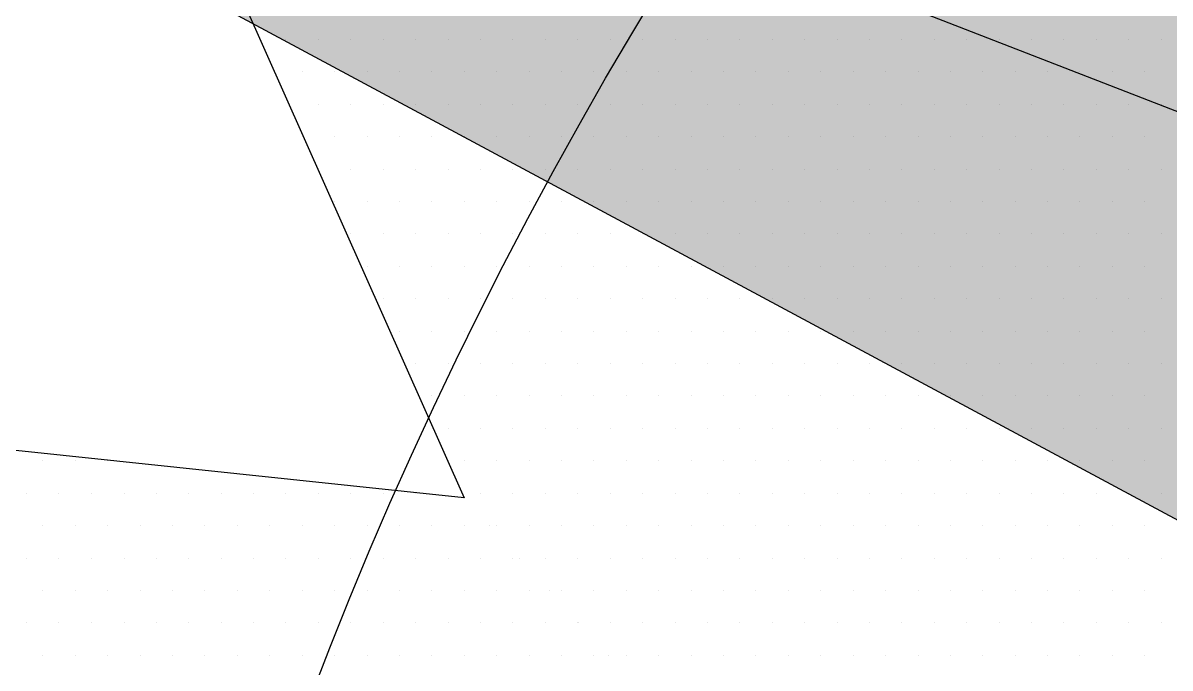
# Model space of a CAD drawing. Header units: metres. Extents: x 9606 to 9900, y 4805 to 4952.
# Drawn here: x 9830.8874 to 9831.277, y 4846.3238 to 4846.5428 of the extents above; entities that cross this region are included whole.
import ezdxf

# ---------------------------------------------------------------- set-up
doc = ezdxf.new("R2010")
doc.units = ezdxf.units.M
doc.header["$LTSCALE"] = 2
doc.linetypes.add('CACHEX2', pattern=[0.75, 0.5, -0.25])
for name, color, linetype in [('CARTOUCHE', 7, 'Continuous'), ('LOGO', 4, 'Continuous'), ('rosace', 7, 'Continuous')]:
    doc.layers.add(name, color=color, linetype=linetype)

# ---------------------------------------------------------------- blocks, each defined once
blk = doc.blocks.new('A$C715108E3')
at = {"layer": 'LOGO', "color": 131}
for p, q in [((-19.4055, -8.5607), (-19.4055, -8.5607)), ((-19.3313, -8.5607), (-19.3313, -8.5607)), ((-19.2395, -8.5607), (-19.2395, -8.5607)), ((-19.1476, -8.5607), (-19.1476, -8.5607)), ((-19.0562, -8.5607), (-19.0562, -8.5607)), ((-18.9643, -8.5607), (-18.9643, -8.5607)), ((-18.8723, -8.5607), (-18.8723, -8.5607)), ((-18.7812, -8.5607), (-18.7812, -8.5607)), ((-18.689, -8.5607), (-18.689, -8.5607)), ((-18.5974, -8.5607), (-18.5974, -8.5607)), ((-18.5056, -8.5607), (-18.5056, -8.5607)), ((-18.4141, -8.5607), (-18.4141, -8.5607)), ((-18.3223, -8.5607), (-18.3223, -8.5607)), ((-18.2302, -8.5607), (-18.2302, -8.5607)), ((-18.139, -8.5607), (-18.139, -8.5607)), ((-18.047, -8.5607), (-18.047, -8.5607)), ((-17.9549, -8.5607), (-17.9549, -8.5607)), ((-17.8637, -8.5607), (-17.8637, -8.5607)), ((-17.7716, -8.5607), (-17.7716, -8.5607)), ((-17.6798, -8.5607), (-17.6798, -8.5607)), ((-17.588, -8.5607), (-17.588, -8.5607)), ((-17.4965, -8.5607), (-17.4965, -8.5607)), ((-17.4047, -8.5607), (-17.4047, -8.5607)), ((-17.3129, -8.5607), (-17.3129, -8.5607)), ((-17.2214, -8.5607), (-17.2214, -8.5607)), ((-17.1296, -8.5607), (-17.1296, -8.5607)), ((-17.0377, -8.5607), (-17.0377, -8.5607)), ((-16.9463, -8.5607), (-16.9463, -8.5607)), ((-16.8544, -8.5607), (-16.8544, -8.5607)), ((-19.3639, -8.6529), (-19.3639, -8.6529)), ((-19.2852, -8.6529), (-19.2852, -8.6529)), ((-19.1941, -8.6529), (-19.1941, -8.6529)), ((-19.1019, -8.6529), (-19.1019, -8.6529)), ((-19.0101, -8.6529), (-19.0101, -8.6529)), ((-18.9188, -8.6529), (-18.9188, -8.6529)), ((-18.8268, -8.6529), (-18.8268, -8.6529)), ((-18.7349, -8.6529), (-18.7349, -8.6529)), ((-18.6431, -8.6529), (-18.6431, -8.6529)), ((-18.5515, -8.6529), (-18.5515, -8.6529)), ((-18.4598, -8.6529), (-18.4598, -8.6529)), ((-18.3678, -8.6529), (-18.3678, -8.6529)), ((-18.2765, -8.6529), (-18.2765, -8.6529)), ((-18.1845, -8.6529), (-18.1845, -8.6529)), ((-18.0925, -8.6529), (-18.0925, -8.6529)), ((-18.0012, -8.6529), (-18.0012, -8.6529)), ((-17.9092, -8.6529), (-17.9092, -8.6529)), ((-17.8174, -8.6529), (-17.8174, -8.6529)), ((-17.7263, -8.6529), (-17.7263, -8.6529)), ((-17.6341, -8.6529), (-17.6341, -8.6529)), ((-17.5424, -8.6529), (-17.5424, -8.6529)), ((-17.4504, -8.6529), (-17.4504, -8.6529)), ((-17.3591, -8.6529), (-17.3591, -8.6529)), ((-17.2671, -8.6529), (-17.2671, -8.6529)), ((-17.1753, -8.6529), (-17.1753, -8.6529)), ((-17.0842, -8.6529), (-17.0842, -8.6529)), ((-16.992, -8.6529), (-16.992, -8.6529)), ((-16.9002, -8.6529), (-16.9002, -8.6529)), ((-19.3231, -8.7445), (-19.3231, -8.7445)), ((-19.2395, -8.7445), (-19.2395, -8.7445)), ((-19.1476, -8.7445), (-19.1476, -8.7445)), ((-19.0562, -8.7445), (-19.0562, -8.7445)), ((-18.9643, -8.7445), (-18.9643, -8.7445)), ((-18.8723, -8.7445), (-18.8723, -8.7445)), ((-18.7812, -8.7445), (-18.7812, -8.7445)), ((-18.689, -8.7445), (-18.689, -8.7445)), ((-18.5974, -8.7445), (-18.5974, -8.7445)), ((-18.5056, -8.7445), (-18.5056, -8.7445)), ((-18.4141, -8.7445), (-18.4141, -8.7445)), ((-18.3223, -8.7445), (-18.3223, -8.7445)), ((-18.2302, -8.7445), (-18.2302, -8.7445)), ((-18.139, -8.7445), (-18.139, -8.7445)), ((-18.047, -8.7445), (-18.047, -8.7445)), ((-17.9549, -8.7445), (-17.9549, -8.7445)), ((-17.8637, -8.7445), (-17.8637, -8.7445)), ((-17.7716, -8.7445), (-17.7716, -8.7445)), ((-17.6798, -8.7445), (-17.6798, -8.7445)), ((-17.588, -8.7445), (-17.588, -8.7445)), ((-17.4965, -8.7445), (-17.4965, -8.7445)), ((-17.4047, -8.7445), (-17.4047, -8.7445)), ((-17.3129, -8.7445), (-17.3129, -8.7445)), ((-17.2214, -8.7445), (-17.2214, -8.7445)), ((-17.1296, -8.7445), (-17.1296, -8.7445)), ((-17.0377, -8.7445), (-17.0377, -8.7445)), ((-16.9463, -8.7445), (-16.9463, -8.7445)), ((-16.8544, -8.7445), (-16.8544, -8.7445)), ((-19.2826, -8.8356), (-19.2826, -8.8356)), ((-19.1941, -8.8356), (-19.1941, -8.8356)), ((-19.1019, -8.8356), (-19.1019, -8.8356)), ((-19.0101, -8.8356), (-19.0101, -8.8356)), ((-18.9188, -8.8356), (-18.9188, -8.8356)), ((-18.8268, -8.8356), (-18.8268, -8.8356)), ((-18.7349, -8.8356), (-18.7349, -8.8356)), ((-18.6431, -8.8356), (-18.6431, -8.8356)), ((-18.5515, -8.8356), (-18.5515, -8.8356)), ((-18.4598, -8.8356), (-18.4598, -8.8356)), ((-18.3678, -8.8356), (-18.3678, -8.8356)), ((-18.2765, -8.8356), (-18.2765, -8.8356)), ((-18.1845, -8.8356), (-18.1845, -8.8356)), ((-18.0925, -8.8356), (-18.0925, -8.8356)), ((-18.0012, -8.8356), (-18.0012, -8.8356)), ((-17.9092, -8.8356), (-17.9092, -8.8356)), ((-17.8174, -8.8356), (-17.8174, -8.8356)), ((-17.7263, -8.8356), (-17.7263, -8.8356)), ((-17.6341, -8.8356), (-17.6341, -8.8356)), ((-17.5424, -8.8356), (-17.5424, -8.8356)), ((-17.4504, -8.8356), (-17.4504, -8.8356)), ((-17.3591, -8.8356), (-17.3591, -8.8356)), ((-17.2671, -8.8356), (-17.2671, -8.8356)), ((-17.1753, -8.8356), (-17.1753, -8.8356)), ((-17.0842, -8.8356), (-17.0842, -8.8356)), ((-16.992, -8.8356), (-16.992, -8.8356)), ((-16.9002, -8.8356), (-16.9002, -8.8356)), ((-19.2417, -8.9282), (-19.2417, -8.9282)), ((-19.2395, -8.9282), (-19.2395, -8.9282)), ((-19.1476, -8.9282), (-19.1476, -8.9282)), ((-19.0562, -8.9282), (-19.0562, -8.9282)), ((-18.9643, -8.9282), (-18.9643, -8.9282)), ((-18.8723, -8.9282), (-18.8723, -8.9282)), ((-18.7812, -8.9282), (-18.7812, -8.9282)), ((-18.689, -8.9282), (-18.689, -8.9282)), ((-18.5974, -8.9282), (-18.5974, -8.9282)), ((-18.5056, -8.9282), (-18.5056, -8.9282)), ((-18.4141, -8.9282), (-18.4141, -8.9282)), ((-18.3223, -8.9282), (-18.3223, -8.9282)), ((-18.2302, -8.9282), (-18.2302, -8.9282)), ((-18.139, -8.9282), (-18.139, -8.9282)), ((-18.047, -8.9282), (-18.047, -8.9282)), ((-17.9549, -8.9282), (-17.9549, -8.9282)), ((-17.8637, -8.9282), (-17.8637, -8.9282)), ((-17.7716, -8.9282), (-17.7716, -8.9282)), ((-17.6798, -8.9282), (-17.6798, -8.9282)), ((-17.588, -8.9282), (-17.588, -8.9282)), ((-17.4965, -8.9282), (-17.4965, -8.9282)), ((-17.4047, -8.9282), (-17.4047, -8.9282)), ((-17.3129, -8.9282), (-17.3129, -8.9282)), ((-17.2214, -8.9282), (-17.2214, -8.9282)), ((-17.1296, -8.9282), (-17.1296, -8.9282)), ((-17.0377, -8.9282), (-17.0377, -8.9282)), ((-16.9463, -8.9282), (-16.9463, -8.9282)), ((-16.8544, -8.9282), (-16.8544, -8.9282)), ((-19.2009, -9.0196), (-19.2009, -9.0196)), ((-19.1941, -9.0196), (-19.1941, -9.0196)), ((-19.1019, -9.0196), (-19.1019, -9.0196)), ((-19.0101, -9.0196), (-19.0101, -9.0196)), ((-18.9188, -9.0196), (-18.9188, -9.0196)), ((-18.8268, -9.0196), (-18.8268, -9.0196)), ((-18.7349, -9.0196), (-18.7349, -9.0196)), ((-18.6431, -9.0196), (-18.6431, -9.0196)), ((-18.5515, -9.0196), (-18.5515, -9.0196)), ((-18.4598, -9.0196), (-18.4598, -9.0196)), ((-18.3678, -9.0196), (-18.3678, -9.0196)), ((-18.2765, -9.0196), (-18.2765, -9.0196)), ((-18.1845, -9.0196), (-18.1845, -9.0196)), ((-18.0925, -9.0196), (-18.0925, -9.0196)), ((-18.0012, -9.0196), (-18.0012, -9.0196)), ((-17.9092, -9.0196), (-17.9092, -9.0196)), ((-17.8174, -9.0196), (-17.8174, -9.0196)), ((-17.7263, -9.0196), (-17.7263, -9.0196)), ((-17.6341, -9.0196), (-17.6341, -9.0196)), ((-17.5424, -9.0196), (-17.5424, -9.0196)), ((-17.4504, -9.0196), (-17.4504, -9.0196)), ((-17.3591, -9.0196), (-17.3591, -9.0196)), ((-17.2671, -9.0196), (-17.2671, -9.0196)), ((-17.1753, -9.0196), (-17.1753, -9.0196)), ((-17.0842, -9.0196), (-17.0842, -9.0196)), ((-16.992, -9.0196), (-16.992, -9.0196)), ((-16.9002, -9.0196), (-16.9002, -9.0196)), ((-19.1596, -9.1109), (-19.1596, -9.1109)), ((-19.1476, -9.1109), (-19.1476, -9.1109)), ((-19.0562, -9.1109), (-19.0562, -9.1109)), ((-18.9643, -9.1109), (-18.9643, -9.1109)), ((-18.8723, -9.1109), (-18.8723, -9.1109)), ((-18.7812, -9.1109), (-18.7812, -9.1109)), ((-18.689, -9.1109), (-18.689, -9.1109)), ((-18.5974, -9.1109), (-18.5974, -9.1109)), ((-18.5056, -9.1109), (-18.5056, -9.1109)), ((-18.4141, -9.1109), (-18.4141, -9.1109)), ((-18.3223, -9.1109), (-18.3223, -9.1109)), ((-18.2302, -9.1109), (-18.2302, -9.1109)), ((-18.139, -9.1109), (-18.139, -9.1109)), ((-18.047, -9.1109), (-18.047, -9.1109)), ((-17.9549, -9.1109), (-17.9549, -9.1109)), ((-17.8637, -9.1109), (-17.8637, -9.1109)), ((-17.7716, -9.1109), (-17.7716, -9.1109)), ((-17.6798, -9.1109), (-17.6798, -9.1109)), ((-17.588, -9.1109), (-17.588, -9.1109)), ((-17.4965, -9.1109), (-17.4965, -9.1109)), ((-17.4047, -9.1109), (-17.4047, -9.1109)), ((-17.3129, -9.1109), (-17.3129, -9.1109)), ((-17.2214, -9.1109), (-17.2214, -9.1109)), ((-17.1296, -9.1109), (-17.1296, -9.1109)), ((-17.0377, -9.1109), (-17.0377, -9.1109)), ((-16.9463, -9.1109), (-16.9463, -9.1109)), ((-16.8544, -9.1109), (-16.8544, -9.1109)), ((-19.1188, -9.2033), (-19.1188, -9.2033)), ((-19.1019, -9.2033), (-19.1019, -9.2033)), ((-19.0101, -9.2033), (-19.0101, -9.2033)), ((-18.9188, -9.2033), (-18.9188, -9.2033)), ((-18.8268, -9.2033), (-18.8268, -9.2033)), ((-18.7349, -9.2033), (-18.7349, -9.2033)), ((-18.6431, -9.2033), (-18.6431, -9.2033)), ((-18.5515, -9.2033), (-18.5515, -9.2033)), ((-18.4598, -9.2033), (-18.4598, -9.2033)), ((-18.3678, -9.2033), (-18.3678, -9.2033)), ((-18.2765, -9.2033), (-18.2765, -9.2033)), ((-18.1845, -9.2033), (-18.1845, -9.2033)), ((-18.0925, -9.2033), (-18.0925, -9.2033)), ((-18.0012, -9.2033), (-18.0012, -9.2033)), ((-17.9092, -9.2033), (-17.9092, -9.2033)), ((-17.8174, -9.2033), (-17.8174, -9.2033)), ((-17.7263, -9.2033), (-17.7263, -9.2033)), ((-17.6341, -9.2033), (-17.6341, -9.2033)), ((-17.5424, -9.2033), (-17.5424, -9.2033)), ((-17.4504, -9.2033), (-17.4504, -9.2033)), ((-17.3591, -9.2033), (-17.3591, -9.2033)), ((-17.2671, -9.2033), (-17.2671, -9.2033)), ((-17.1753, -9.2033), (-17.1753, -9.2033)), ((-17.0842, -9.2033), (-17.0842, -9.2033)), ((-16.992, -9.2033), (-16.992, -9.2033)), ((-16.9002, -9.2033), (-16.9002, -9.2033)), ((-19.0781, -9.2946), (-19.0781, -9.2946)), ((-19.0562, -9.2946), (-19.0562, -9.2946)), ((-18.9643, -9.2946), (-18.9643, -9.2946)), ((-18.8723, -9.2946), (-18.8723, -9.2946)), ((-18.7812, -9.2946), (-18.7812, -9.2946)), ((-18.689, -9.2946), (-18.689, -9.2946)), ((-18.5974, -9.2946), (-18.5974, -9.2946)), ((-18.5056, -9.2946), (-18.5056, -9.2946)), ((-18.4141, -9.2946), (-18.4141, -9.2946)), ((-18.3223, -9.2946), (-18.3223, -9.2946)), ((-18.2302, -9.2946), (-18.2302, -9.2946)), ((-18.139, -9.2946), (-18.139, -9.2946)), ((-18.047, -9.2946), (-18.047, -9.2946)), ((-17.9549, -9.2946), (-17.9549, -9.2946)), ((-17.8637, -9.2946), (-17.8637, -9.2946)), ((-17.7716, -9.2946), (-17.7716, -9.2946)), ((-17.6798, -9.2946), (-17.6798, -9.2946)), ((-17.588, -9.2946), (-17.588, -9.2946)), ((-17.4965, -9.2946), (-17.4965, -9.2946)), ((-17.4047, -9.2946), (-17.4047, -9.2946)), ((-17.3129, -9.2946), (-17.3129, -9.2946)), ((-17.2214, -9.2946), (-17.2214, -9.2946)), ((-17.1296, -9.2946), (-17.1296, -9.2946)), ((-17.0377, -9.2946), (-17.0377, -9.2946)), ((-16.9463, -9.2946), (-16.9463, -9.2946)), ((-16.8544, -9.2946), (-16.8544, -9.2946)), ((-19.0374, -9.387), (-19.0374, -9.387)), ((-19.0101, -9.387), (-19.0101, -9.387)), ((-18.9188, -9.387), (-18.9188, -9.387)), ((-18.8268, -9.387), (-18.8268, -9.387)), ((-18.7349, -9.387), (-18.7349, -9.387)), ((-18.6431, -9.387), (-18.6431, -9.387)), ((-18.5515, -9.387), (-18.5515, -9.387)), ((-18.4598, -9.387), (-18.4598, -9.387)), ((-18.3678, -9.387), (-18.3678, -9.387)), ((-18.2765, -9.387), (-18.2765, -9.387)), ((-18.1845, -9.387), (-18.1845, -9.387)), ((-18.0925, -9.387), (-18.0925, -9.387)), ((-18.0012, -9.387), (-18.0012, -9.387)), ((-17.9092, -9.387), (-17.9092, -9.387)), ((-17.8174, -9.387), (-17.8174, -9.387)), ((-17.7263, -9.387), (-17.7263, -9.387)), ((-17.6341, -9.387), (-17.6341, -9.387)), ((-17.5424, -9.387), (-17.5424, -9.387)), ((-17.4504, -9.387), (-17.4504, -9.387)), ((-17.3591, -9.387), (-17.3591, -9.387)), ((-17.2671, -9.387), (-17.2671, -9.387)), ((-17.1753, -9.387), (-17.1753, -9.387)), ((-17.0842, -9.387), (-17.0842, -9.387)), ((-16.992, -9.387), (-16.992, -9.387)), ((-16.9002, -9.387), (-16.9002, -9.387)), ((-18.9966, -9.4786), (-18.9966, -9.4786)), ((-18.9643, -9.4786), (-18.9643, -9.4786)), ((-18.8723, -9.4786), (-18.8723, -9.4786)), ((-18.7812, -9.4786), (-18.7812, -9.4786)), ((-18.689, -9.4786), (-18.689, -9.4786)), ((-18.5974, -9.4786), (-18.5974, -9.4786)), ((-18.5056, -9.4786), (-18.5056, -9.4786)), ((-18.4141, -9.4786), (-18.4141, -9.4786)), ((-18.3223, -9.4786), (-18.3223, -9.4786)), ((-18.2302, -9.4786), (-18.2302, -9.4786)), ((-18.139, -9.4786), (-18.139, -9.4786)), ((-18.047, -9.4786), (-18.047, -9.4786)), ((-17.9549, -9.4786), (-17.9549, -9.4786)), ((-17.8637, -9.4786), (-17.8637, -9.4786)), ((-17.7716, -9.4786), (-17.7716, -9.4786)), ((-17.6798, -9.4786), (-17.6798, -9.4786)), ((-17.588, -9.4786), (-17.588, -9.4786)), ((-17.4965, -9.4786), (-17.4965, -9.4786)), ((-17.4047, -9.4786), (-17.4047, -9.4786)), ((-17.3129, -9.4786), (-17.3129, -9.4786)), ((-17.2214, -9.4786), (-17.2214, -9.4786)), ((-17.1296, -9.4786), (-17.1296, -9.4786)), ((-17.0377, -9.4786), (-17.0377, -9.4786)), ((-16.9463, -9.4786), (-16.9463, -9.4786)), ((-16.8544, -9.4786), (-16.8544, -9.4786)), ((-18.9553, -9.5697), (-18.9553, -9.5697)), ((-18.9188, -9.5697), (-18.9188, -9.5697)), ((-18.8268, -9.5697), (-18.8268, -9.5697)), ((-18.7349, -9.5697), (-18.7349, -9.5697)), ((-18.6431, -9.5697), (-18.6431, -9.5697)), ((-18.5515, -9.5697), (-18.5515, -9.5697)), ((-18.4598, -9.5697), (-18.4598, -9.5697)), ((-18.3678, -9.5697), (-18.3678, -9.5697)), ((-18.2765, -9.5697), (-18.2765, -9.5697)), ((-18.1845, -9.5697), (-18.1845, -9.5697)), ((-18.0925, -9.5697), (-18.0925, -9.5697)), ((-18.0012, -9.5697), (-18.0012, -9.5697)), ((-17.9092, -9.5697), (-17.9092, -9.5697)), ((-17.8174, -9.5697), (-17.8174, -9.5697)), ((-17.7263, -9.5697), (-17.7263, -9.5697)), ((-17.6341, -9.5697), (-17.6341, -9.5697)), ((-17.5424, -9.5697), (-17.5424, -9.5697)), ((-17.4504, -9.5697), (-17.4504, -9.5697)), ((-17.3591, -9.5697), (-17.3591, -9.5697)), ((-17.2671, -9.5697), (-17.2671, -9.5697)), ((-17.1753, -9.5697), (-17.1753, -9.5697)), ((-17.0842, -9.5697), (-17.0842, -9.5697)), ((-16.992, -9.5697), (-16.992, -9.5697)), ((-16.9002, -9.5697), (-16.9002, -9.5697)), ((-18.9145, -9.6623), (-18.9145, -9.6623)), ((-18.8723, -9.6623), (-18.8723, -9.6623)), ((-18.7812, -9.6623), (-18.7812, -9.6623)), ((-18.689, -9.6623), (-18.689, -9.6623)), ((-18.5974, -9.6623), (-18.5974, -9.6623)), ((-18.5056, -9.6623), (-18.5056, -9.6623)), ((-18.4141, -9.6623), (-18.4141, -9.6623)), ((-18.3223, -9.6623), (-18.3223, -9.6623)), ((-18.2302, -9.6623), (-18.2302, -9.6623)), ((-18.139, -9.6623), (-18.139, -9.6623)), ((-18.047, -9.6623), (-18.047, -9.6623)), ((-17.9549, -9.6623), (-17.9549, -9.6623)), ((-17.8637, -9.6623), (-17.8637, -9.6623)), ((-17.7716, -9.6623), (-17.7716, -9.6623)), ((-17.6798, -9.6623), (-17.6798, -9.6623)), ((-17.588, -9.6623), (-17.588, -9.6623)), ((-17.4965, -9.6623), (-17.4965, -9.6623)), ((-17.4047, -9.6623), (-17.4047, -9.6623)), ((-17.3129, -9.6623), (-17.3129, -9.6623)), ((-17.2214, -9.6623), (-17.2214, -9.6623)), ((-17.1296, -9.6623), (-17.1296, -9.6623)), ((-17.0377, -9.6623), (-17.0377, -9.6623)), ((-16.9463, -9.6623), (-16.9463, -9.6623)), ((-16.8544, -9.6623), (-16.8544, -9.6623)), ((-20.0195, -9.7535), (-20.0195, -9.7535)), ((-19.9275, -9.7535), (-19.9275, -9.7535)), ((-19.8354, -9.7535), (-19.8354, -9.7535)), ((-18.8736, -9.7535), (-18.8736, -9.7535)), ((-18.8268, -9.7535), (-18.8268, -9.7535)), ((-18.7349, -9.7535), (-18.7349, -9.7535)), ((-18.6431, -9.7535), (-18.6431, -9.7535)), ((-18.5515, -9.7535), (-18.5515, -9.7535)), ((-18.4598, -9.7535), (-18.4598, -9.7535)), ((-18.3678, -9.7535), (-18.3678, -9.7535)), ((-18.2765, -9.7535), (-18.2765, -9.7535)), ((-18.1845, -9.7535), (-18.1845, -9.7535)), ((-18.0925, -9.7535), (-18.0925, -9.7535)), ((-18.0012, -9.7535), (-18.0012, -9.7535)), ((-17.9092, -9.7535), (-17.9092, -9.7535)), ((-17.8174, -9.7535), (-17.8174, -9.7535)), ((-17.7263, -9.7535), (-17.7263, -9.7535)), ((-17.6341, -9.7535), (-17.6341, -9.7535)), ((-17.5424, -9.7535), (-17.5424, -9.7535)), ((-17.4504, -9.7535), (-17.4504, -9.7535)), ((-17.3591, -9.7535), (-17.3591, -9.7535)), ((-17.2671, -9.7535), (-17.2671, -9.7535)), ((-17.1753, -9.7535), (-17.1753, -9.7535)), ((-17.0842, -9.7535), (-17.0842, -9.7535)), ((-16.992, -9.7535), (-16.992, -9.7535)), ((-16.9002, -9.7535), (-16.9002, -9.7535)), ((-20.065, -9.8448), (-20.065, -9.8448)), ((-19.9737, -9.8448), (-19.9737, -9.8448)), ((-19.8817, -9.8448), (-19.8817, -9.8448)), ((-19.7897, -9.8448), (-19.7897, -9.8448)), ((-19.6979, -9.8448), (-19.6979, -9.8448)), ((-19.6068, -9.8448), (-19.6068, -9.8448)), ((-19.5146, -9.8448), (-19.5146, -9.8448)), ((-19.4228, -9.8448), (-19.4228, -9.8448)), ((-19.3317, -9.8448), (-19.3317, -9.8448)), ((-19.2397, -9.8448), (-19.2397, -9.8448)), ((-19.1476, -9.8448), (-19.1476, -9.8448)), ((-19.0564, -9.8448), (-19.0564, -9.8448)), ((-18.9643, -9.8448), (-18.9643, -9.8448)), ((-18.8328, -9.8452), (-18.8328, -9.8452)), ((-18.7812, -9.8452), (-18.7812, -9.8452)), ((-18.689, -9.8452), (-18.689, -9.8452)), ((-18.5974, -9.8452), (-18.5974, -9.8452)), ((-18.5056, -9.8452), (-18.5056, -9.8452)), ((-18.4141, -9.8452), (-18.4141, -9.8452)), ((-18.3223, -9.8452), (-18.3223, -9.8452)), ((-18.2302, -9.8452), (-18.2302, -9.8452)), ((-18.139, -9.8452), (-18.139, -9.8452)), ((-18.047, -9.8452), (-18.047, -9.8452)), ((-17.9549, -9.8452), (-17.9549, -9.8452)), ((-17.8637, -9.8452), (-17.8637, -9.8452)), ((-17.7716, -9.8452), (-17.7716, -9.8452)), ((-17.6798, -9.8452), (-17.6798, -9.8452)), ((-17.588, -9.8452), (-17.588, -9.8452)), ((-17.4965, -9.8452), (-17.4965, -9.8452)), ((-17.4047, -9.8452), (-17.4047, -9.8452)), ((-17.3129, -9.8452), (-17.3129, -9.8452)), ((-17.2214, -9.8452), (-17.2214, -9.8452)), ((-17.1296, -9.8452), (-17.1296, -9.8452)), ((-17.0377, -9.8452), (-17.0377, -9.8452)), ((-16.9463, -9.8452), (-16.9463, -9.8452)), ((-16.8544, -9.8452), (-16.8544, -9.8452)), ((-20.0195, -9.9374), (-20.0195, -9.9374)), ((-19.9275, -9.9374), (-19.9275, -9.9374)), ((-19.8354, -9.9374), (-19.8354, -9.9374)), ((-19.7444, -9.9374), (-19.7444, -9.9374)), ((-19.6525, -9.9374), (-19.6525, -9.9374)), ((-19.5605, -9.9374), (-19.5605, -9.9374)), ((-19.4689, -9.9374), (-19.4689, -9.9374)), ((-19.377, -9.9374), (-19.377, -9.9374)), ((-19.2852, -9.9374), (-19.2852, -9.9374)), ((-19.1939, -9.9374), (-19.1939, -9.9374)), ((-19.1019, -9.9374), (-19.1019, -9.9374)), ((-19.0099, -9.9374), (-19.0099, -9.9374)), ((-18.9186, -9.9374), (-18.9186, -9.9374)), ((-18.8268, -9.9374), (-18.8268, -9.9374)), ((-18.7544, -9.9374), (-18.7544, -9.9374)), ((-18.7349, -9.9374), (-18.7349, -9.9374)), ((-18.6431, -9.9374), (-18.6431, -9.9374)), ((-18.5515, -9.9374), (-18.5515, -9.9374)), ((-18.4598, -9.9374), (-18.4598, -9.9374)), ((-18.3678, -9.9374), (-18.3678, -9.9374)), ((-18.2765, -9.9374), (-18.2765, -9.9374)), ((-18.1845, -9.9374), (-18.1845, -9.9374)), ((-18.0925, -9.9374), (-18.0925, -9.9374)), ((-18.0012, -9.9374), (-18.0012, -9.9374)), ((-17.9092, -9.9374), (-17.9092, -9.9374)), ((-17.8174, -9.9374), (-17.8174, -9.9374)), ((-17.7263, -9.9374), (-17.7263, -9.9374)), ((-17.6341, -9.9374), (-17.6341, -9.9374)), ((-17.5424, -9.9374), (-17.5424, -9.9374)), ((-17.4504, -9.9374), (-17.4504, -9.9374)), ((-17.3591, -9.9374), (-17.3591, -9.9374)), ((-17.2671, -9.9374), (-17.2671, -9.9374)), ((-17.1753, -9.9374), (-17.1753, -9.9374)), ((-17.0842, -9.9374), (-17.0842, -9.9374)), ((-16.992, -9.9374), (-16.992, -9.9374)), ((-16.9002, -9.9374), (-16.9002, -9.9374)), ((-20.065, -10.0289), (-20.065, -10.0289)), ((-19.9737, -10.0289), (-19.9737, -10.0289)), ((-19.8817, -10.0289), (-19.8817, -10.0289)), ((-19.7897, -10.0289), (-19.7897, -10.0289)), ((-19.6979, -10.0289), (-19.6979, -10.0289)), ((-19.6068, -10.0289), (-19.6068, -10.0289)), ((-19.5146, -10.0289), (-19.5146, -10.0289)), ((-19.4228, -10.0289), (-19.4228, -10.0289)), ((-19.3317, -10.0289), (-19.3317, -10.0289)), ((-19.2397, -10.0289), (-19.2397, -10.0289)), ((-19.1476, -10.0289), (-19.1476, -10.0289)), ((-19.0564, -10.0289), (-19.0564, -10.0289)), ((-18.9643, -10.0289), (-18.9643, -10.0289)), ((-18.8725, -10.0289), (-18.8725, -10.0289)), ((-18.7811, -10.0289), (-18.7811, -10.0289)), ((-18.689, -10.0289), (-18.689, -10.0289)), ((-18.6707, -10.0289), (-18.6707, -10.0289)), ((-18.5974, -10.0289), (-18.5974, -10.0289)), ((-18.5056, -10.0289), (-18.5056, -10.0289)), ((-18.4141, -10.0289), (-18.4141, -10.0289)), ((-18.3223, -10.0289), (-18.3223, -10.0289)), ((-18.2302, -10.0289), (-18.2302, -10.0289)), ((-18.139, -10.0289), (-18.139, -10.0289)), ((-18.047, -10.0289), (-18.047, -10.0289)), ((-17.9549, -10.0289), (-17.9549, -10.0289)), ((-17.8637, -10.0289), (-17.8637, -10.0289)), ((-17.7716, -10.0289), (-17.7716, -10.0289)), ((-17.6798, -10.0289), (-17.6798, -10.0289)), ((-17.588, -10.0289), (-17.588, -10.0289)), ((-17.4965, -10.0289), (-17.4965, -10.0289)), ((-17.4047, -10.0289), (-17.4047, -10.0289)), ((-17.3129, -10.0289), (-17.3129, -10.0289)), ((-17.2214, -10.0289), (-17.2214, -10.0289)), ((-17.1296, -10.0289), (-17.1296, -10.0289)), ((-17.0377, -10.0289), (-17.0377, -10.0289)), ((-16.9463, -10.0289), (-16.9463, -10.0289)), ((-16.8544, -10.0289), (-16.8544, -10.0289)), ((-20.0195, -10.1201), (-20.0195, -10.1201)), ((-19.9275, -10.1201), (-19.9275, -10.1201)), ((-19.8354, -10.1201), (-19.8354, -10.1201)), ((-19.7444, -10.1201), (-19.7444, -10.1201)), ((-19.6525, -10.1201), (-19.6525, -10.1201)), ((-19.5605, -10.1201), (-19.5605, -10.1201)), ((-19.4689, -10.1201), (-19.4689, -10.1201)), ((-19.377, -10.1201), (-19.377, -10.1201)), ((-19.2852, -10.1201), (-19.2852, -10.1201)), ((-19.1939, -10.1201), (-19.1939, -10.1201)), ((-19.1019, -10.1201), (-19.1019, -10.1201)), ((-19.0099, -10.1201), (-19.0099, -10.1201)), ((-18.9186, -10.1201), (-18.9186, -10.1201)), ((-18.8268, -10.1201), (-18.8268, -10.1201)), ((-18.7349, -10.1201), (-18.7349, -10.1201)), ((-18.6429, -10.1201), (-18.6429, -10.1201)), ((-18.5865, -10.1203), (-18.5865, -10.1203)), ((-18.5515, -10.1203), (-18.5515, -10.1203)), ((-18.4598, -10.1203), (-18.4598, -10.1203)), ((-18.3678, -10.1203), (-18.3678, -10.1203)), ((-18.2765, -10.1203), (-18.2765, -10.1203)), ((-18.1845, -10.1203), (-18.1845, -10.1203)), ((-18.0925, -10.1203), (-18.0925, -10.1203)), ((-18.0012, -10.1203), (-18.0012, -10.1203)), ((-17.9092, -10.1203), (-17.9092, -10.1203)), ((-17.8174, -10.1203), (-17.8174, -10.1203)), ((-17.7263, -10.1203), (-17.7263, -10.1203)), ((-17.6341, -10.1203), (-17.6341, -10.1203)), ((-17.5424, -10.1203), (-17.5424, -10.1203)), ((-17.4504, -10.1203), (-17.4504, -10.1203)), ((-17.3591, -10.1203), (-17.3591, -10.1203)), ((-17.2671, -10.1203), (-17.2671, -10.1203)), ((-17.1753, -10.1203), (-17.1753, -10.1203)), ((-17.0842, -10.1203), (-17.0842, -10.1203)), ((-16.992, -10.1203), (-16.992, -10.1203)), ((-16.9002, -10.1203), (-16.9002, -10.1203)), ((-20.065, -10.2125), (-20.065, -10.2125)), ((-19.9737, -10.2125), (-19.9737, -10.2125)), ((-19.8817, -10.2125), (-19.8817, -10.2125)), ((-19.7897, -10.2125), (-19.7897, -10.2125)), ((-19.6979, -10.2125), (-19.6979, -10.2125)), ((-19.6068, -10.2125), (-19.6068, -10.2125)), ((-19.5146, -10.2125), (-19.5146, -10.2125)), ((-19.4228, -10.2125), (-19.4228, -10.2125)), ((-19.3317, -10.2125), (-19.3317, -10.2125)), ((-19.2397, -10.2125), (-19.2397, -10.2125)), ((-19.1476, -10.2125), (-19.1476, -10.2125)), ((-19.0564, -10.2125), (-19.0564, -10.2125)), ((-18.9643, -10.2125), (-18.9643, -10.2125)), ((-18.8725, -10.2125), (-18.8725, -10.2125)), ((-18.7811, -10.2125), (-18.7811, -10.2125)), ((-18.689, -10.2125), (-18.689, -10.2125)), ((-18.5974, -10.2125), (-18.5974, -10.2125)), ((-18.5054, -10.2125), (-18.5054, -10.2125)), ((-18.5022, -10.2125), (-18.5022, -10.2125)), ((-18.4141, -10.2125), (-18.4141, -10.2125)), ((-18.3223, -10.2125), (-18.3223, -10.2125)), ((-18.2302, -10.2125), (-18.2302, -10.2125)), ((-18.139, -10.2125), (-18.139, -10.2125)), ((-18.047, -10.2125), (-18.047, -10.2125)), ((-17.9549, -10.2125), (-17.9549, -10.2125)), ((-17.8637, -10.2125), (-17.8637, -10.2125)), ((-17.7716, -10.2125), (-17.7716, -10.2125)), ((-17.6798, -10.2125), (-17.6798, -10.2125)), ((-17.588, -10.2125), (-17.588, -10.2125)), ((-17.4965, -10.2125), (-17.4965, -10.2125)), ((-17.4047, -10.2125), (-17.4047, -10.2125)), ((-17.3129, -10.2125), (-17.3129, -10.2125)), ((-17.2214, -10.2125), (-17.2214, -10.2125)), ((-17.1296, -10.2125), (-17.1296, -10.2125)), ((-17.0377, -10.2125), (-17.0377, -10.2125)), ((-16.9463, -10.2125), (-16.9463, -10.2125)), ((-16.8544, -10.2125), (-16.8544, -10.2125)), ((-20.0195, -10.304), (-20.0195, -10.304)), ((-19.9275, -10.304), (-19.9275, -10.304)), ((-19.8354, -10.304), (-19.8354, -10.304)), ((-19.7444, -10.304), (-19.7444, -10.304)), ((-19.6525, -10.304), (-19.6525, -10.304)), ((-19.5605, -10.304), (-19.5605, -10.304)), ((-19.4689, -10.304), (-19.4689, -10.304)), ((-19.377, -10.304), (-19.377, -10.304)), ((-19.2852, -10.304), (-19.2852, -10.304)), ((-19.1939, -10.304), (-19.1939, -10.304)), ((-19.1019, -10.304), (-19.1019, -10.304)), ((-19.0099, -10.304), (-19.0099, -10.304)), ((-18.9186, -10.304), (-18.9186, -10.304)), ((-18.8268, -10.304), (-18.8268, -10.304)), ((-18.7349, -10.304), (-18.7349, -10.304)), ((-18.6429, -10.304), (-18.6429, -10.304)), ((-18.5517, -10.304), (-18.5517, -10.304)), ((-18.4598, -10.304), (-18.4598, -10.304)), ((-18.4186, -10.304), (-18.4186, -10.304)), ((-18.3678, -10.304), (-18.3678, -10.304)), ((-18.2765, -10.304), (-18.2765, -10.304)), ((-18.1845, -10.304), (-18.1845, -10.304)), ((-18.0925, -10.304), (-18.0925, -10.304)), ((-18.0012, -10.304), (-18.0012, -10.304)), ((-17.9092, -10.304), (-17.9092, -10.304)), ((-17.8174, -10.304), (-17.8174, -10.304)), ((-17.7263, -10.304), (-17.7263, -10.304)), ((-17.6341, -10.304), (-17.6341, -10.304)), ((-17.5424, -10.304), (-17.5424, -10.304)), ((-17.4504, -10.304), (-17.4504, -10.304)), ((-17.3591, -10.304), (-17.3591, -10.304)), ((-17.2671, -10.304), (-17.2671, -10.304)), ((-17.1753, -10.304), (-17.1753, -10.304)), ((-17.0842, -10.304), (-17.0842, -10.304)), ((-16.992, -10.304), (-16.992, -10.304)), ((-16.9002, -10.304), (-16.9002, -10.304))]:
    blk.add_line(p, q, dxfattribs=at)
blk.add_lwpolyline([(-19.9715, -4.6917), (-20.3358, -5.3705), (-20.5244, -6.0493), (-18.8268, -9.8581), (-21.759, -9.5491), (-21.8471, -10.1027), (-21.9097, -10.8565), (-21.9352, -11.1957), (-19.0429, -11.5482), (-21.5982, -15.1374), (-21.3595, -15.879), (-21.1447, -16.5576), (-21.0193, -16.9601), (-20.5289, -16.3696), (-17.1333, -11.706), (-13.6302, -12.0681)], dxfattribs=at)
blk = doc.blocks.new('A$C581E6685')
at = {"layer": 'rosace'}
for color, points in [(40, [(-56.2481, 30.5655), (-39.8519, 24.2064), (-40.7961, 26.4076)]), (32, [(-39.8519, 24.2064), (-42.1559, 23.0023), (-56.2481, 30.5655)])]:
    blk.add_hatch(color=color, dxfattribs=at).paths.add_polyline_path(points)
at = {"layer": 'rosace', "color": 40}
blk.add_lwpolyline([(-56.2481, 30.5655), (-39.8519, 24.2064), (-40.7961, 26.4076)], close=True, dxfattribs=at)
at = {"layer": 'rosace', "color": 32}
blk.add_lwpolyline([(-39.8519, 24.2064), (-42.1559, 23.0023), (-56.2481, 30.5655)], close=True, dxfattribs=at)
at = {"layer": 'rosace', "color": 32, "linetype": 'CACHEX2', "ltscale": 1.5}
blk.add_ellipse((-38.0538, 23.8138), major_axis=(-19.0311, -3.534), ratio=0.590567, dxfattribs=at)
at = {"layer": 'rosace', "color": 32}
blk.add_ellipse((-37.6144, 23.8499), major_axis=(-13.5768, -4.2839), ratio=0.791971, dxfattribs=at)
at = {"layer": 'CARTOUCHE'}
blk.add_blockref('A$C715108E3', (-31.6739, 36.3189), dxfattribs=at)

msp = doc.modelspace()

# ---------------------------------------------------------------- linework, layer by layer
at = {"layer": 'CARTOUCHE'}
msp.add_rational_spline([(9829.64323, 4848.05468), (9829.64323, 4845.87645), (9829.64323, 4843.69822), (9829.64323, 4842.93022), (9830.41123, 4842.93022), (9839.51909, 4842.93022), (9848.62694, 4842.93022), (9849.39494, 4842.93022), (9849.39494, 4843.69822), (9849.39494, 4845.87645), (9849.39494, 4848.05468), (9849.39494, 4848.82268), (9848.62694, 4848.82268), (9839.51909, 4848.82268), (9830.41123, 4848.82268), (9829.64323, 4848.82268), (9829.64323, 4848.05468)], [1, 1, 1, 0.707106781187, 1, 1, 1, 0.707106781187, 1, 1, 1, 0.707106781187, 1, 1, 1, 0.707106781187, 1], degree=2, knots=[0, 0, 0, 1, 1, 2.570796, 2.570796, 3.570796, 3.570796, 5.141593, 5.141593, 6.141593, 6.141593, 7.712389, 7.712389, 8.712389, 8.712389, 10.283185, 10.283185, 10.283185], dxfattribs=at)

# ---------------------------------------------------------------- block references
at = {"layer": 'CARTOUCHE', "xscale": 0.12, "yscale": 0.12, "zscale": 0.12}
msp.add_blockref('A$C581E6685', (9837.09738, 4843.20633), dxfattribs=at)

doc.saveas('drawing.dxf')
